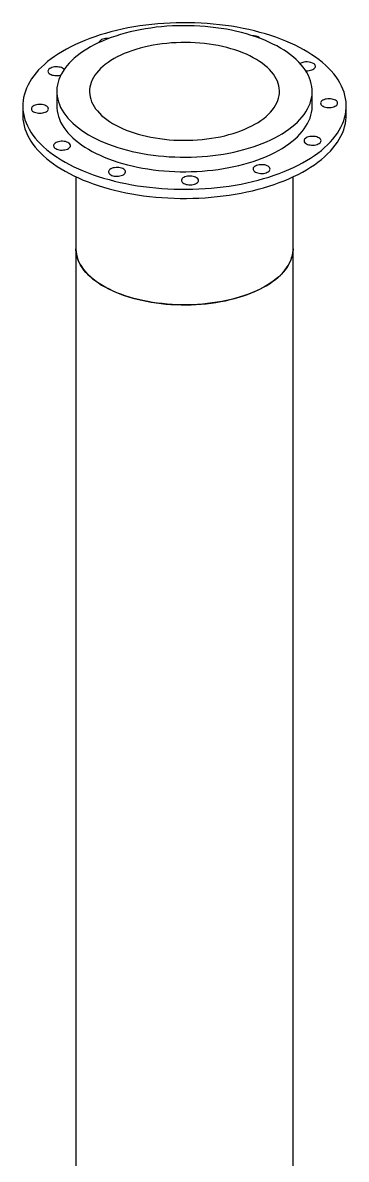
# Model space of a CAD drawing. Header units: inches. Extents: x 0.9 to 37.1, y -8.4 to 11.7.
# Drawn here: x 2.625 to 2.823, y 2.216 to 2.911 of the extents above; entities that cross this region are included whole.
import ezdxf

# ---------------------------------------------------------------- set-up
doc = ezdxf.new("R2010")
doc.units = ezdxf.units.IN
doc.header["$MEASUREMENT"] = 0

msp = doc.modelspace()

# ---------------------------------------------------------------- linework, layer by layer
at = {"color": 7, "linetype": 'Continuous', "lineweight": 25}
for p, q in [((2.64594, 2.86938), (2.64594, 2.86045)), ((2.80219, 2.86045), (2.80219, 2.86938)), ((2.6251, 2.86045), (2.6251, 2.85487)), ((2.82302, 2.85487), (2.82302, 2.86045)), ((2.65766, 2.81708), (2.65766, 2.77294)), ((2.79047, 2.77294), (2.79047, 2.81708)), ((2.65766, 2.77294), (2.65766, 2.06989)), ((2.79047, 2.06989), (2.79047, 2.77294))]:
    msp.add_line(p, q, dxfattribs=at)
at = {"color": 7, "linetype": 'Continuous', "lineweight": 25, "flags": 128}
for points in [[(2.81158, 2.83666), (2.81329, 2.83841), (2.81486, 2.84018), (2.8163, 2.84199), (2.81761, 2.84382), (2.81877, 2.84568), (2.8198, 2.84756), (2.82069, 2.84946), (2.82144, 2.85137), (2.82204, 2.8533), (2.8225, 2.85524), (2.82282, 2.85718), (2.82299, 2.85913), (2.82301, 2.86108), (2.82289, 2.86304), (2.82263, 2.86498), (2.82222, 2.86693), (2.82166, 2.86886), (2.82097, 2.87078), (2.82013, 2.87268), (2.81915, 2.87457), (2.81803, 2.87643), (2.81677, 2.87827), (2.81538, 2.88009), (2.81385, 2.88188), (2.81219, 2.88363), (2.8104, 2.88535), (2.80848, 2.88704), (2.80644, 2.88868), (2.80428, 2.89029), (2.80201, 2.89185), (2.79961, 2.89336), (2.79711, 2.89483), (2.7945, 2.89625), (2.79179, 2.89761), (2.78897, 2.89892), (2.78606, 2.90017), (2.78306, 2.90136), (2.77998, 2.9025), (2.77681, 2.90357), (2.77356, 2.90458), (2.77024, 2.90552), (2.76686, 2.9064), (2.76341, 2.90721), (2.7599, 2.90795), (2.75634, 2.90863), (2.75274, 2.90923), (2.74909, 2.90976), (2.7454, 2.91022), (2.74169, 2.9106), (2.73794, 2.91091), (2.73418, 2.91115), (2.7304, 2.91131), (2.72661, 2.9114), (2.72282, 2.91141), (2.71903, 2.91135), (2.71525, 2.91121), (2.71148, 2.911), (2.70773, 2.91072), (2.70401, 2.91036), (2.70031, 2.90992), (2.69665, 2.90942), (2.69303, 2.90884), (2.68945, 2.9082), (2.68592, 2.90748), (2.68245, 2.90669), (2.67905, 2.90584), (2.6757, 2.90491), (2.67243, 2.90393), (2.66924, 2.90288), (2.66612, 2.90177), (2.66309, 2.90059), (2.66015, 2.89936), (2.6573, 2.89807), (2.65455, 2.89673), (2.65191, 2.89533), (2.64937, 2.89388), (2.64693, 2.89238), (2.64462, 2.89084), (2.64241, 2.88925), (2.64033, 2.88761), (2.63837, 2.88594), (2.63654, 2.88423), (2.63484, 2.88249), (2.63326, 2.88071), (2.63182, 2.87891), (2.63052, 2.87707), (2.62935, 2.87522), (2.62832, 2.87334), (2.62743, 2.87144), (2.62669, 2.86952), (2.62608, 2.8676), (2.62562, 2.86566), (2.62531, 2.86371), (2.62514, 2.86176), (2.62511, 2.85981), (2.62523, 2.85786), (2.6255, 2.85591), (2.62591, 2.85397), (2.62646, 2.85204), (2.62716, 2.85012), (2.628, 2.84821), (2.62898, 2.84633), (2.6301, 2.84446), (2.63135, 2.84262), (2.63275, 2.84081), (2.63427, 2.83902), (2.63593, 2.83726), (2.63772, 2.83554), (2.63964, 2.83386), (2.64168, 2.83221), (2.64384, 2.83061), (2.64612, 2.82905), (2.64851, 2.82753), (2.65101, 2.82606), (2.65362, 2.82465), (2.65634, 2.82329), (2.65915, 2.82198), (2.66206, 2.82072), (2.66506, 2.81953), (2.66815, 2.8184), (2.67131, 2.81732), (2.67456, 2.81632), (2.67788, 2.81537), (2.68126, 2.81449), (2.68471, 2.81368), (2.68822, 2.81294), (2.69178, 2.81227), (2.69539, 2.81167), (2.69903, 2.81114), (2.70272, 2.81068), (2.70644, 2.81029), (2.71018, 2.80998), (2.71394, 2.80975), (2.71772, 2.80958), (2.72151, 2.8095), (2.7253, 2.80948), (2.72909, 2.80955), (2.73287, 2.80968), (2.73664, 2.80989), (2.74039, 2.81018), (2.74412, 2.81054), (2.74781, 2.81097), (2.75147, 2.81147), (2.7551, 2.81205), (2.75867, 2.8127), (2.7622, 2.81342), (2.76567, 2.8142), (2.76908, 2.81506), (2.77242, 2.81598), (2.77569, 2.81697), (2.77889, 2.81802), (2.782, 2.81913), (2.78503, 2.8203), (2.78797, 2.82154), (2.79082, 2.82282), (2.79357, 2.82417), (2.79622, 2.82557), (2.79876, 2.82702), (2.80119, 2.82851), (2.80351, 2.83006), (2.80571, 2.83165), (2.80779, 2.83328), (2.80975, 2.83495), (2.81158, 2.83666)], [(2.79316, 2.8506), (2.79466, 2.85215), (2.79604, 2.85373), (2.79728, 2.85534), (2.79838, 2.85697), (2.79935, 2.85863), (2.80018, 2.86031), (2.80086, 2.862), (2.80141, 2.86371), (2.80181, 2.86543), (2.80207, 2.86716), (2.80218, 2.86889), (2.80215, 2.87062), (2.80197, 2.87235), (2.80165, 2.87407), (2.80119, 2.87579), (2.80058, 2.87749), (2.79983, 2.87918), (2.79894, 2.88085), (2.79792, 2.8825), (2.79675, 2.88412), (2.79545, 2.88572), (2.79402, 2.88728), (2.79246, 2.88882), (2.79077, 2.89032), (2.78896, 2.89177), (2.78703, 2.89319), (2.78499, 2.89456), (2.78282, 2.89589), (2.78056, 2.89717), (2.77818, 2.89839), (2.77571, 2.89957), (2.77314, 2.90068), (2.77048, 2.90174), (2.76773, 2.90274), (2.7649, 2.90368), (2.762, 2.90455), (2.75903, 2.90536), (2.75599, 2.9061), (2.75289, 2.90677), (2.74974, 2.90738), (2.74654, 2.90791), (2.7433, 2.90837), (2.74003, 2.90876), (2.73672, 2.90908), (2.73339, 2.90933), (2.73005, 2.9095), (2.72669, 2.90959), (2.72333, 2.90961), (2.71997, 2.90956), (2.71662, 2.90943), (2.71328, 2.90923), (2.70996, 2.90895), (2.70667, 2.9086), (2.70341, 2.90818), (2.70018, 2.90769), (2.69701, 2.90712), (2.69388, 2.90649), (2.69081, 2.90579), (2.68779, 2.90502), (2.68485, 2.90418), (2.68198, 2.90328), (2.67919, 2.90231), (2.67648, 2.90129), (2.67386, 2.90021), (2.67133, 2.89906), (2.6689, 2.89787), (2.66657, 2.89662), (2.66434, 2.89532), (2.66223, 2.89397), (2.66024, 2.89258), (2.65836, 2.89114), (2.6566, 2.88967), (2.65497, 2.88815), (2.65346, 2.88661), (2.65209, 2.88503), (2.65085, 2.88342), (2.64974, 2.88178), (2.64877, 2.88012), (2.64795, 2.87845), (2.64726, 2.87675), (2.64671, 2.87504), (2.64631, 2.87332), (2.64606, 2.8716), (2.64594, 2.86987), (2.64597, 2.86813), (2.64615, 2.8664), (2.64647, 2.86468), (2.64693, 2.86297), (2.64754, 2.86126), (2.64829, 2.85958), (2.64918, 2.85791), (2.65021, 2.85626), (2.65137, 2.85463), (2.65267, 2.85304), (2.6541, 2.85147), (2.65566, 2.84993), (2.65735, 2.84844), (2.65916, 2.84698), (2.66109, 2.84556), (2.66314, 2.84419), (2.6653, 2.84286), (2.66757, 2.84158), (2.66994, 2.84036), (2.67242, 2.83919), (2.67498, 2.83807), (2.67765, 2.83701), (2.68039, 2.83601), (2.68322, 2.83508), (2.68612, 2.8342), (2.6891, 2.83339), (2.69213, 2.83265), (2.69523, 2.83198), (2.69838, 2.83137), (2.70158, 2.83084), (2.70482, 2.83038), (2.70809, 2.82999), (2.7114, 2.82967), (2.71473, 2.82943), (2.71807, 2.82926), (2.72143, 2.82916), (2.72479, 2.82914), (2.72815, 2.82919), (2.73151, 2.82932), (2.73484, 2.82952), (2.73816, 2.8298), (2.74146, 2.83015), (2.74472, 2.83057), (2.74794, 2.83106), (2.75112, 2.83163), (2.75425, 2.83226), (2.75732, 2.83297), (2.76033, 2.83374), (2.76327, 2.83457), (2.76614, 2.83547), (2.76894, 2.83644), (2.77165, 2.83746), (2.77427, 2.83855), (2.7768, 2.83969), (2.77923, 2.84088), (2.78156, 2.84213), (2.78378, 2.84343), (2.78589, 2.84478), (2.78789, 2.84617), (2.78977, 2.84761), (2.79152, 2.84908), (2.79316, 2.8506)], [(2.77547, 2.8554), (2.77676, 2.85674), (2.77791, 2.85811), (2.77894, 2.85951), (2.77982, 2.86093), (2.78057, 2.86237), (2.78118, 2.86383), (2.78165, 2.8653), (2.78197, 2.86679), (2.78215, 2.86828), (2.78218, 2.86977), (2.78207, 2.87126), (2.78182, 2.87275), (2.78142, 2.87423), (2.78088, 2.87569), (2.7802, 2.87714), (2.77937, 2.87857), (2.77842, 2.87998), (2.77732, 2.88137), (2.77609, 2.88272), (2.77474, 2.88404), (2.77326, 2.88532), (2.77165, 2.88656), (2.76993, 2.88776), (2.76809, 2.88892), (2.76615, 2.89002), (2.7641, 2.89108), (2.76195, 2.89208), (2.7597, 2.89302), (2.75737, 2.89391), (2.75495, 2.89473), (2.75246, 2.8955), (2.7499, 2.89619), (2.74727, 2.89682), (2.74459, 2.89738), (2.74185, 2.89788), (2.73907, 2.8983), (2.73625, 2.89865), (2.7334, 2.89892), (2.73053, 2.89913), (2.72764, 2.89926), (2.72475, 2.89931), (2.72185, 2.89929), (2.71896, 2.8992), (2.71608, 2.89903), (2.71322, 2.89879), (2.71039, 2.89847), (2.70759, 2.89809), (2.70483, 2.89763), (2.70212, 2.8971), (2.69946, 2.8965), (2.69687, 2.89583), (2.69434, 2.8951), (2.69189, 2.89431), (2.68952, 2.89345), (2.68723, 2.89253), (2.68503, 2.89156), (2.68293, 2.89053), (2.68094, 2.88945), (2.67905, 2.88832), (2.67727, 2.88714), (2.67561, 2.88591), (2.67407, 2.88465), (2.67265, 2.88335), (2.67137, 2.88201), (2.67021, 2.88064), (2.66919, 2.87925), (2.6683, 2.87782), (2.66755, 2.87638), (2.66694, 2.87492), (2.66648, 2.87345), (2.66615, 2.87197), (2.66598, 2.87048), (2.66594, 2.86898), (2.66605, 2.86749), (2.66631, 2.86601), (2.6667, 2.86453), (2.66724, 2.86306), (2.66793, 2.86161), (2.66875, 2.86018), (2.66971, 2.85877), (2.6708, 2.85739), (2.67203, 2.85603), (2.67338, 2.85472), (2.67487, 2.85343), (2.67647, 2.85219), (2.67819, 2.85099), (2.68003, 2.84983), (2.68197, 2.84873), (2.68403, 2.84767), (2.68618, 2.84667), (2.68842, 2.84573), (2.69075, 2.84484), (2.69317, 2.84402), (2.69566, 2.84326), (2.69822, 2.84256), (2.70085, 2.84193), (2.70354, 2.84137), (2.70627, 2.84088), (2.70905, 2.84045), (2.71187, 2.84011), (2.71472, 2.83983), (2.71759, 2.83963), (2.72048, 2.8395), (2.72337, 2.83944), (2.72627, 2.83946), (2.72916, 2.83956), (2.73204, 2.83972), (2.7349, 2.83997), (2.73774, 2.84028), (2.74054, 2.84067), (2.74329, 2.84113), (2.746, 2.84165), (2.74866, 2.84225), (2.75125, 2.84292), (2.75378, 2.84365), (2.75623, 2.84444), (2.75861, 2.8453), (2.76089, 2.84622), (2.76309, 2.84719), (2.76519, 2.84822), (2.76718, 2.8493), (2.76907, 2.85044), (2.77085, 2.85161), (2.77251, 2.85284), (2.77405, 2.8541), (2.77547, 2.8554)], [(2.64115, 2.88298), (2.6408, 2.88256), (2.6406, 2.88212), (2.64055, 2.88167), (2.64064, 2.88121), (2.64089, 2.88078), (2.64127, 2.88037), (2.64178, 2.88), (2.64241, 2.87967), (2.64313, 2.87941), (2.64393, 2.87922), (2.64478, 2.87909), (2.64566, 2.87905), (2.64654, 2.87908), (2.6474, 2.87918), (2.64821, 2.87936), (2.64841, 2.87942)], [(2.65046, 2.88287), (2.65045, 2.88289), (2.65, 2.88328), (2.64943, 2.88363), (2.64875, 2.88392), (2.64799, 2.88415), (2.64716, 2.88431), (2.64629, 2.8844), (2.64541, 2.88441), (2.64453, 2.88434), (2.6437, 2.88419), (2.64292, 2.88398), (2.64222, 2.8837), (2.64162, 2.88336), (2.64115, 2.88298)], [(2.79819, 2.88208), (2.79861, 2.88206), (2.79949, 2.88206), (2.80036, 2.88215), (2.80119, 2.8823), (2.80196, 2.88253), (2.80264, 2.88282), (2.80322, 2.88316), (2.80367, 2.88355), (2.804, 2.88397), (2.80417, 2.88442), (2.8042, 2.88487), (2.80408, 2.88533), (2.80381, 2.88576), (2.80341, 2.88616)], [(2.63038, 2.85861), (2.63049, 2.85816), (2.63074, 2.85772), (2.63114, 2.85732), (2.63166, 2.85695), (2.63229, 2.85663), (2.63302, 2.85638), (2.63383, 2.85619), (2.63468, 2.85607), (2.63556, 2.85603), (2.63644, 2.85607), (2.6373, 2.85618), (2.6381, 2.85637), (2.63884, 2.85662), (2.63948, 2.85693), (2.64001, 2.8573), (2.64041, 2.8577), (2.64067, 2.85814), (2.64079, 2.85859), (2.64075, 2.85904), (2.64057, 2.85949), (2.64024, 2.85991), (2.63978, 2.8603), (2.6392, 2.86064), (2.63852, 2.86093), (2.63775, 2.86115), (2.63692, 2.86131), (2.63605, 2.86138), (2.63516, 2.86139), (2.63429, 2.86131), (2.63346, 2.86116), (2.63269, 2.86094), (2.632, 2.86066), (2.63141, 2.86032), (2.63094, 2.85993), (2.63061, 2.85951), (2.63042, 2.85907), (2.63038, 2.85861)], [(2.64594, 2.86045), (2.64597, 2.85921), (2.64615, 2.85748), (2.64647, 2.85575), (2.64693, 2.85404), (2.64754, 2.85233), (2.64829, 2.85065), (2.64918, 2.84898), (2.65021, 2.84733), (2.65137, 2.8457), (2.65267, 2.84411), (2.6541, 2.84254), (2.65566, 2.84101), (2.65735, 2.83951), (2.65916, 2.83805), (2.66109, 2.83663), (2.66314, 2.83526), (2.6653, 2.83393), (2.66757, 2.83265), (2.66994, 2.83143), (2.67242, 2.83026), (2.67498, 2.82914), (2.67765, 2.82808), (2.68039, 2.82708), (2.68322, 2.82615), (2.68612, 2.82527), (2.6891, 2.82446), (2.69213, 2.82372), (2.69523, 2.82305), (2.69838, 2.82245), (2.70158, 2.82191), (2.70482, 2.82145), (2.70809, 2.82106), (2.7114, 2.82074), (2.71473, 2.8205), (2.71807, 2.82033), (2.72143, 2.82023), (2.72479, 2.82021), (2.72815, 2.82027), (2.73151, 2.82039), (2.73484, 2.8206), (2.73816, 2.82087), (2.74146, 2.82122), (2.74472, 2.82164), (2.74794, 2.82214), (2.75112, 2.8227), (2.75425, 2.82333), (2.75732, 2.82404), (2.76033, 2.82481), (2.76327, 2.82564), (2.76614, 2.82655), (2.76894, 2.82751), (2.77165, 2.82853), (2.77427, 2.82962), (2.7768, 2.83076), (2.77923, 2.83196), (2.78156, 2.8332), (2.78378, 2.8345), (2.78589, 2.83585), (2.78789, 2.83724), (2.78977, 2.83868), (2.79152, 2.84016), (2.79316, 2.84167)], [(2.79316, 2.84167), (2.79466, 2.84322), (2.79604, 2.8448), (2.79728, 2.84641), (2.79838, 2.84804), (2.79935, 2.8497), (2.80018, 2.85138), (2.80086, 2.85307), (2.80141, 2.85478), (2.80181, 2.8565), (2.80207, 2.85823), (2.80218, 2.85996), (2.80219, 2.86045)], [(2.81774, 2.86228), (2.81764, 2.86274), (2.81738, 2.86317), (2.81699, 2.86358), (2.81646, 2.86395), (2.81583, 2.86426), (2.8151, 2.86452), (2.8143, 2.86471), (2.81344, 2.86482), (2.81256, 2.86486), (2.81168, 2.86483), (2.81083, 2.86472), (2.81002, 2.86453), (2.80928, 2.86428), (2.80864, 2.86396), (2.80812, 2.8636), (2.80771, 2.86319), (2.80745, 2.86276), (2.80734, 2.86231), (2.80737, 2.86185), (2.80755, 2.86141), (2.80788, 2.86098), (2.80834, 2.8606), (2.80892, 2.86025), (2.8096, 2.85997), (2.81037, 2.85974), (2.8112, 2.85959), (2.81207, 2.85951), (2.81296, 2.85951), (2.81383, 2.85958), (2.81466, 2.85973), (2.81544, 2.85995), (2.81613, 2.86024), (2.81671, 2.86058), (2.81718, 2.86096), (2.81751, 2.86139), (2.8177, 2.86183), (2.81774, 2.86228)], [(2.6251, 2.85487), (2.62511, 2.85423), (2.62523, 2.85228), (2.6255, 2.85033), (2.62591, 2.84839), (2.62646, 2.84646), (2.62716, 2.84454), (2.628, 2.84263), (2.62898, 2.84075), (2.6301, 2.83888), (2.63135, 2.83704), (2.63275, 2.83522), (2.63427, 2.83344), (2.63593, 2.83168), (2.63772, 2.82996), (2.63964, 2.82828), (2.64168, 2.82663), (2.64384, 2.82503), (2.64612, 2.82346), (2.64851, 2.82195), (2.65101, 2.82048), (2.65362, 2.81907), (2.65634, 2.8177), (2.65915, 2.8164), (2.66206, 2.81514), (2.66506, 2.81395), (2.66815, 2.81282), (2.67131, 2.81174), (2.67456, 2.81073), (2.67788, 2.80979), (2.68126, 2.80891), (2.68471, 2.8081), (2.68822, 2.80736), (2.69178, 2.80669), (2.69539, 2.80609), (2.69903, 2.80556), (2.70272, 2.8051), (2.70644, 2.80471), (2.71018, 2.8044), (2.71394, 2.80417), (2.71772, 2.804), (2.72151, 2.80392), (2.7253, 2.8039), (2.72909, 2.80397), (2.73287, 2.8041), (2.73664, 2.80431), (2.74039, 2.8046), (2.74412, 2.80496), (2.74781, 2.80539), (2.75147, 2.80589), (2.7551, 2.80647), (2.75867, 2.80712), (2.7622, 2.80784), (2.76567, 2.80862), (2.76908, 2.80948), (2.77242, 2.8104), (2.77569, 2.81139), (2.77889, 2.81244), (2.782, 2.81355), (2.78503, 2.81472), (2.78797, 2.81595), (2.79082, 2.81724), (2.79357, 2.81859), (2.79622, 2.81999), (2.79876, 2.82144), (2.80119, 2.82293), (2.80351, 2.82448), (2.80571, 2.82607), (2.80779, 2.8277), (2.80975, 2.82937), (2.81158, 2.83108)], [(2.81158, 2.83108), (2.81329, 2.83282), (2.81486, 2.8346), (2.8163, 2.83641), (2.81761, 2.83824), (2.81877, 2.8401), (2.8198, 2.84198), (2.82069, 2.84388), (2.82144, 2.84579), (2.82204, 2.84772), (2.8225, 2.84966), (2.82282, 2.8516), (2.82299, 2.85355), (2.82302, 2.85487)], [(2.64471, 2.83473), (2.64525, 2.83437), (2.64589, 2.83406), (2.64663, 2.83381), (2.64743, 2.83362), (2.64829, 2.83351), (2.64917, 2.83348), (2.65005, 2.83352), (2.6509, 2.83364), (2.65171, 2.83383), (2.65243, 2.83409), (2.65306, 2.83441), (2.65358, 2.83478), (2.65397, 2.83518), (2.65422, 2.83562), (2.65433, 2.83607), (2.65428, 2.83653), (2.65409, 2.83697), (2.65375, 2.83739), (2.65328, 2.83778), (2.65269, 2.83812), (2.652, 2.8384), (2.65122, 2.83862), (2.65038, 2.83876), (2.64951, 2.83884), (2.64863, 2.83883), (2.64776, 2.83875), (2.64693, 2.83859), (2.64616, 2.83837), (2.64548, 2.83808), (2.6449, 2.83773), (2.64445, 2.83734), (2.64413, 2.83692), (2.64395, 2.83648), (2.64392, 2.83602), (2.64404, 2.83557), (2.64431, 2.83514), (2.64471, 2.83473)], [(2.80698, 2.83791), (2.80732, 2.83833), (2.80752, 2.83877), (2.80758, 2.83923), (2.80748, 2.83968), (2.80724, 2.84012), (2.80685, 2.84053), (2.80634, 2.8409), (2.80572, 2.84122), (2.80499, 2.84148), (2.8042, 2.84168), (2.80334, 2.8418), (2.80247, 2.84185), (2.80158, 2.84182), (2.80073, 2.84171), (2.79991, 2.84153), (2.79917, 2.84128), (2.79852, 2.84097), (2.79799, 2.84061), (2.79757, 2.84021), (2.7973, 2.83978), (2.79717, 2.83933), (2.79719, 2.83887), (2.79736, 2.83843), (2.79768, 2.838), (2.79812, 2.83761), (2.7987, 2.83726), (2.79937, 2.83697), (2.80014, 2.83674), (2.80096, 2.83658), (2.80183, 2.8365), (2.80271, 2.83649), (2.80359, 2.83656), (2.80443, 2.8367), (2.80521, 2.83692), (2.8059, 2.83719), (2.8065, 2.83753), (2.80698, 2.83791)], [(2.77399, 2.81958), (2.7747, 2.81985), (2.7753, 2.82019), (2.77579, 2.82057), (2.77614, 2.82098), (2.77636, 2.82142), (2.77643, 2.82188), (2.77634, 2.82233), (2.77611, 2.82277), (2.77574, 2.82318), (2.77524, 2.82356), (2.77462, 2.82388), (2.7739, 2.82415), (2.77311, 2.82435), (2.77226, 2.82448), (2.77139, 2.82453), (2.77051, 2.82451), (2.76964, 2.82441), (2.76883, 2.82423), (2.76808, 2.82399), (2.76742, 2.82369), (2.76687, 2.82333), (2.76645, 2.82293), (2.76616, 2.8225), (2.76602, 2.82205), (2.76603, 2.8216), (2.76619, 2.82115), (2.76649, 2.82072), (2.76693, 2.82033), (2.76749, 2.81998), (2.76816, 2.81968), (2.76892, 2.81944), (2.76974, 2.81928), (2.77061, 2.81919), (2.77149, 2.81917), (2.77236, 2.81923), (2.77321, 2.81937), (2.77399, 2.81958)], [(2.68031, 2.81774), (2.68112, 2.81757), (2.68198, 2.81746), (2.68286, 2.81743), (2.68374, 2.81748), (2.68459, 2.81761), (2.68539, 2.81781), (2.68611, 2.81807), (2.68673, 2.81839), (2.68724, 2.81876), (2.68762, 2.81918), (2.68786, 2.81961), (2.68795, 2.82007), (2.68789, 2.82052), (2.68768, 2.82096), (2.68733, 2.82138), (2.68685, 2.82176), (2.68625, 2.8221), (2.68555, 2.82237), (2.68477, 2.82259), (2.68393, 2.82273), (2.68306, 2.82279), (2.68217, 2.82278), (2.68131, 2.82269), (2.68048, 2.82253), (2.67972, 2.8223), (2.67905, 2.82201), (2.67848, 2.82166), (2.67803, 2.82127), (2.67772, 2.82084), (2.67756, 2.82039), (2.67754, 2.81994), (2.67768, 2.81949), (2.67795, 2.81906), (2.67837, 2.81866), (2.67891, 2.8183), (2.67957, 2.81799), (2.68031, 2.81774)], [(2.72763, 2.8122), (2.7285, 2.81225), (2.72935, 2.81238), (2.73014, 2.81259), (2.73085, 2.81286), (2.73147, 2.81318), (2.73197, 2.81356), (2.73233, 2.81397), (2.73256, 2.81441), (2.73264, 2.81487), (2.73257, 2.81532), (2.73235, 2.81576), (2.73199, 2.81618), (2.7315, 2.81655), (2.73089, 2.81688), (2.73018, 2.81716), (2.72939, 2.81736), (2.72855, 2.8175), (2.72767, 2.81756), (2.72679, 2.81754), (2.72593, 2.81745), (2.72511, 2.81728), (2.72435, 2.81704), (2.72369, 2.81674), (2.72313, 2.81639), (2.72269, 2.81599), (2.72239, 2.81557), (2.72224, 2.81512), (2.72224, 2.81466), (2.72238, 2.81421), (2.72267, 2.81378), (2.7231, 2.81339), (2.72365, 2.81303), (2.72431, 2.81273), (2.72506, 2.81249), (2.72588, 2.81232), (2.72675, 2.81222), (2.72763, 2.8122)], [(2.65766, 2.77294), (2.65766, 2.77284), (2.65774, 2.77125), (2.65796, 2.76966), (2.65833, 2.76808), (2.65884, 2.76651), (2.65949, 2.76495), (2.66029, 2.76341), (2.66122, 2.7619), (2.66228, 2.7604), (2.66348, 2.75894), (2.66481, 2.7575), (2.66627, 2.7561), (2.66786, 2.75473), (2.66956, 2.7534), (2.67139, 2.75212), (2.67333, 2.75088), (2.67537, 2.74969), (2.67753, 2.74854), (2.67978, 2.74746), (2.68213, 2.74642), (2.68457, 2.74545), (2.6871, 2.74453), (2.68971, 2.74368), (2.69239, 2.74288), (2.69514, 2.74216), (2.69795, 2.7415), (2.70082, 2.74091), (2.70374, 2.74038), (2.7067, 2.73993), (2.7097, 2.73955), (2.71274, 2.73924), (2.71579, 2.73901), (2.71887, 2.73885), (2.72195, 2.73876), (2.72504, 2.73875), (2.72813, 2.73881), (2.73121, 2.73894), (2.73427, 2.73915), (2.73732, 2.73943), (2.74033, 2.73979), (2.74331, 2.74021), (2.74624, 2.74071), (2.74913, 2.74127), (2.75196, 2.74191), (2.75474, 2.74261), (2.75744, 2.74338), (2.76008, 2.74421), (2.76264, 2.74511), (2.76511, 2.74606), (2.76749, 2.74707), (2.76978, 2.74814), (2.77197, 2.74926), (2.77406, 2.75044), (2.77604, 2.75166), (2.77791, 2.75293), (2.77966, 2.75424), (2.78129, 2.75559), (2.78279, 2.75698)], [(2.69307, 2.7427), (2.69037, 2.74347), (2.68774, 2.74431), (2.6852, 2.74521), (2.68273, 2.74617), (2.68036, 2.74719), (2.67808, 2.74827), (2.6759, 2.7494), (2.67383, 2.75058), (2.67186, 2.7518), (2.67001, 2.75308), (2.66827, 2.75439), (2.66666, 2.75575), (2.66517, 2.75715), (2.6638, 2.75857), (2.66257, 2.76003), (2.66147, 2.76152), (2.6605, 2.76303), (2.65968, 2.76457), (2.65899, 2.76612), (2.65845, 2.76769), (2.65804, 2.76926), (2.65778, 2.77085), (2.65766, 2.77244), (2.65766, 2.77294)], [(2.79047, 2.77294), (2.79047, 2.77265), (2.79037, 2.77106), (2.79013, 2.76948), (2.78974, 2.7679), (2.78921, 2.76633), (2.78855, 2.76478), (2.78774, 2.76324), (2.78679, 2.76172), (2.78571, 2.76023), (2.78449, 2.75877), (2.78315, 2.75734), (2.78167, 2.75594), (2.78008, 2.75458), (2.77836, 2.75325), (2.77652, 2.75197), (2.77457, 2.75074), (2.77251, 2.74955), (2.77034, 2.74842), (2.76808, 2.74733), (2.76571, 2.74631), (2.76326, 2.74534), (2.76073, 2.74443), (2.75811, 2.74358), (2.75542, 2.7428), (2.75266, 2.74208), (2.74984, 2.74143), (2.74697, 2.74084), (2.74404, 2.74033), (2.74108, 2.73989), (2.73807, 2.73951), (2.73504, 2.73921), (2.73198, 2.73899), (2.7289, 2.73883), (2.72582, 2.73876), (2.72272, 2.73875), (2.71964, 2.73882), (2.71656, 2.73896), (2.7135, 2.73918), (2.71046, 2.73947), (2.70745, 2.73983), (2.70448, 2.74026), (2.70155, 2.74077), (2.69866, 2.74134), (2.69584, 2.74199), (2.69307, 2.7427)], [(2.78279, 2.75698), (2.78417, 2.75841), (2.78542, 2.75986), (2.78653, 2.76135), (2.78751, 2.76286), (2.78836, 2.76439), (2.78906, 2.76594), (2.78962, 2.7675), (2.79004, 2.76908), (2.79032, 2.77067), (2.79045, 2.77226), (2.79047, 2.77294)]]:
    msp.add_lwpolyline(points, dxfattribs=at)
at = {"color": 7, "linetype": 'Continuous', "lineweight": 25}
for centre, radius, start, end in [((2.67465, 2.89826), 0.00309, 99.56866, 161.52923), ((2.67689, 2.89234), 0.00939, 85.96842, 107.09357), ((2.76543, 2.89413), 0.00933, 75.20588, 89.05554), ((2.76681, 2.89857), 0.0047, 44.70731, 77.59592), ((2.79897, 2.87922), 0.00824, 57.41636, 119.7834)]:
    msp.add_arc(centre, radius, start, end, dxfattribs=at)

doc.saveas('drawing.dxf')
